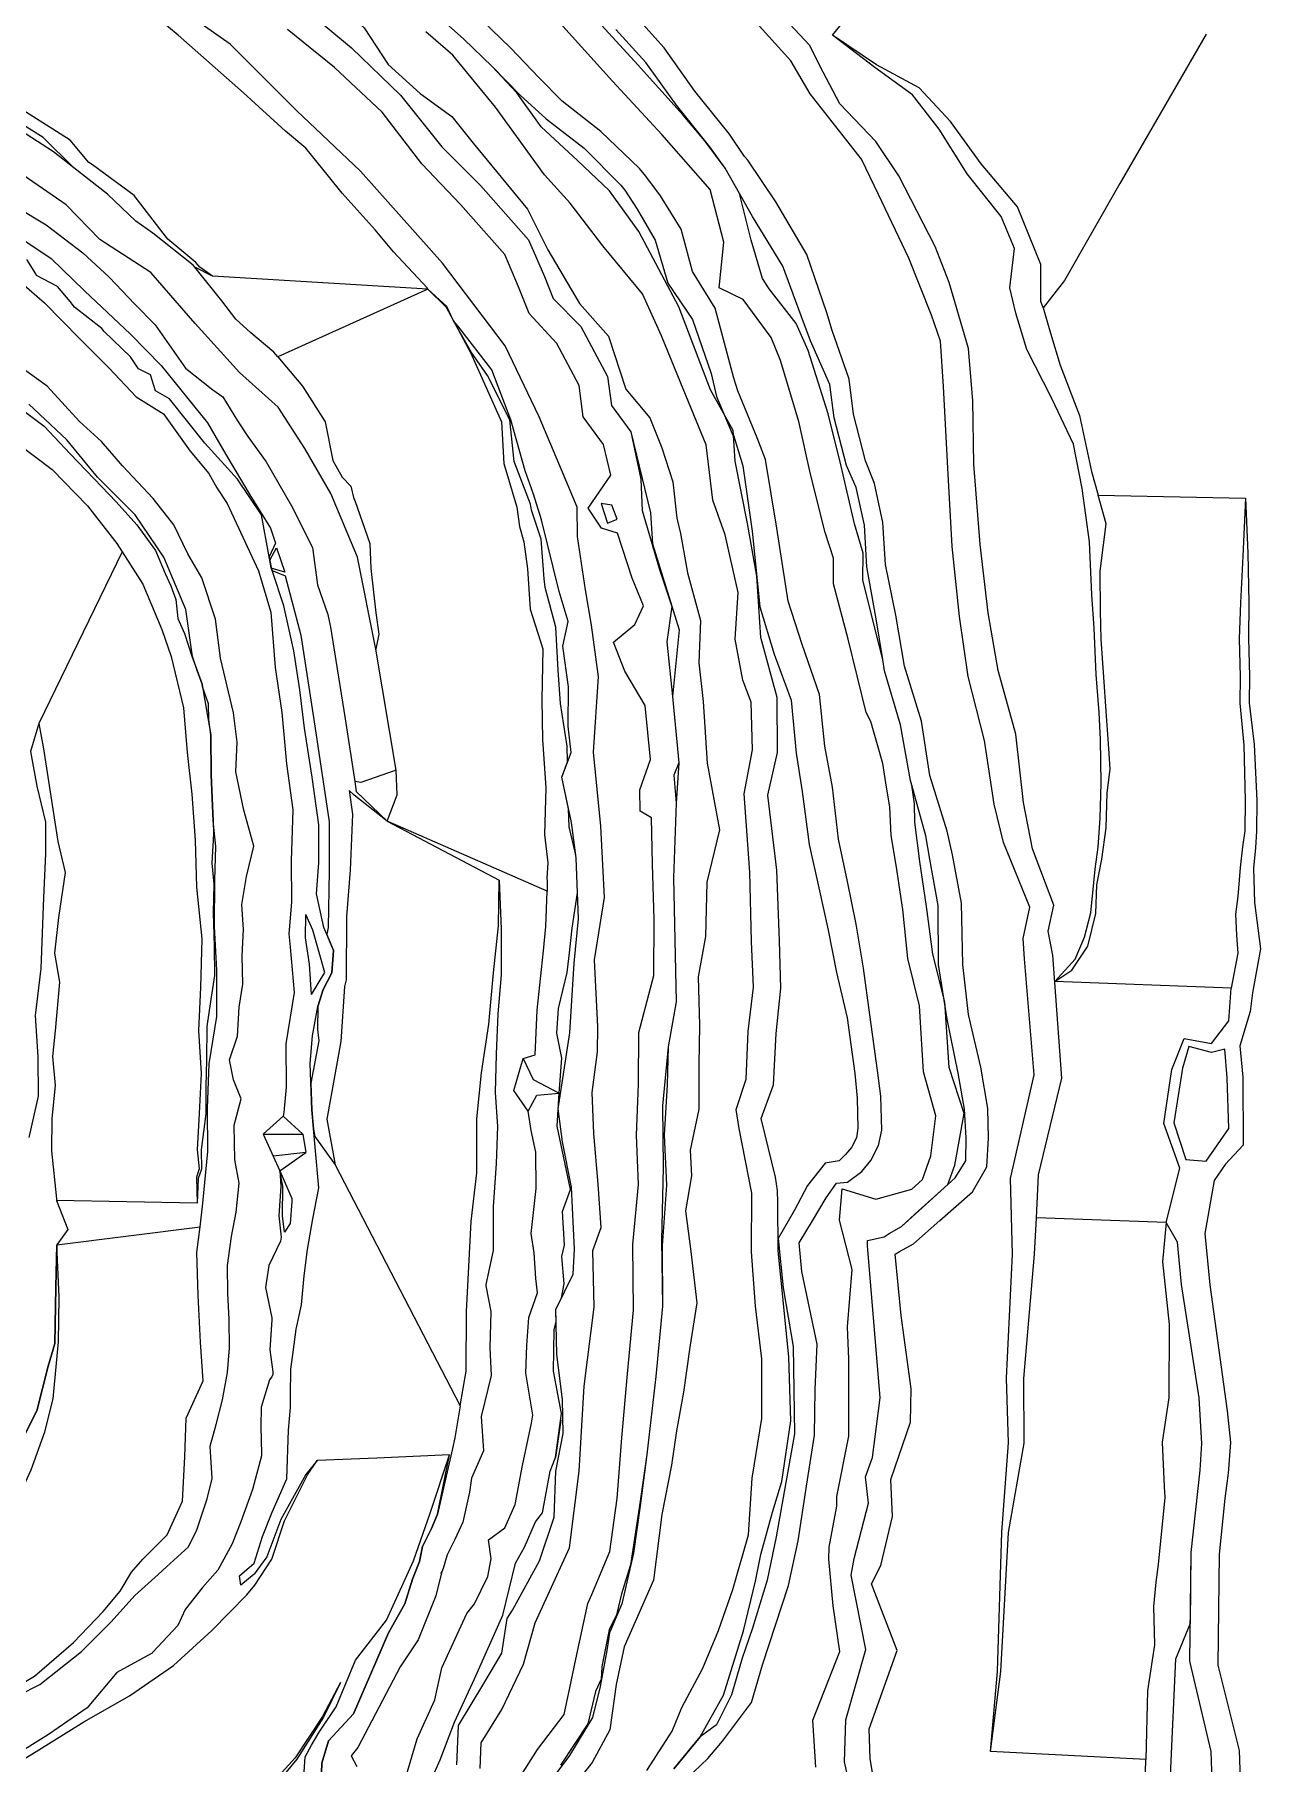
# Model space of a CAD drawing. Extents: x 102606 to 105048, y 81391 to 83586.
# Drawn here: x 104547.4 to 104809.6, y 81623.1 to 81992.7 of the extents above; entities that cross this region are included whole.
import ezdxf

# ---------------------------------------------------------------- set-up
doc = ezdxf.new("R2010")
doc.units = 0

msp = doc.modelspace()

# ---------------------------------------------------------------- linework, layer by layer
at = {"color": 40}
for points in [[(104536.84, 82050.74, 0), (104548.36, 82044.94, 0), (104559.68, 82038.69, 0), (104570.68, 82031.26, 0), (104578.14, 82025.45, 0), (104580.95, 82023.53, 0), (104586.09, 82018.55, 0), (104593.59, 82013.53, 0), (104602.37, 82007.29, 0), (104607.782571, 82002.730465, 0), (104610.61, 82001.29, 0), (104611.201598, 82000.273875, 0), (104617.864246, 81994.205244, 0), (104623.052, 81986.346, 0), (104629.843, 81980.137, 0), (104636.625, 81975.217, 0), (104641.177046, 81969.521313, 0), (104646.160185, 81963.463094, 0), (104652.792077, 81955.447148, 0), (104657.152, 81946.705, 0)], [(104784.568596, 81605.39903, 0), (104785.047979, 81623.909227, 0), (104751.806617, 81625.59149, 0), (104753.35, 81642.75, 0), (104754.238183, 81672.534768, 0), (104755.669384, 81691.614528, 0), (104755.239476, 81705.441188, 0), (104756.538824, 81731.983322, 0), (104756.120818, 81748.112948, 0), (104761.161678, 81770.326485, 0), (104759.104688, 81795.097555, 0), (104758.822831, 81799.44627, 0), (104760.243725, 81806.133945, 0), (104754.632812, 81819.962611, 0), (104752.642564, 81828.190445, 0), (104750.566056, 81841.794874, 0), (104747.055418, 81855.491309, 0), (104745.177396, 81868.322816, 0), (104743.621533, 81883.257123, 0), (104742.708346, 81900.029317, 0), (104741.766384, 81917.467258, 0), (104741.107131, 81927.170854, 0), (104739.226356, 81932.736637, 0), (104734.349895, 81944.963271, 0), (104727.873566, 81958.52812, 0), (104724.233701, 81966.13691, 0), (104713.267755, 81980.074991, 0), (104709.1416, 81987.135734, 0), (104698.347116, 81999.003222, 0)], [(104790.308727, 81620.508075, 0), (104791.48, 81645.41, 0), (104794.570008, 81653.036352, 0), (104794.74807, 81668.158469, 0), (104796.682139, 81685.803121, 0), (104797.052433, 81691.456722, 0), (104796.422556, 81701.266776, 0), (104792.699667, 81725.472803, 0), (104791.794311, 81734.519484, 0), (104789.40492, 81738.759419, 0), (104761.647594, 81739.738943, 0), (104762.090832, 81748.918821, 0), (104767.08, 81769.63, 0), (104765.16, 81795.9, 0), (104764.173094, 81801.016534, 0), (104765.351272, 81806.584824, 0), (104760.776697, 81818.624885, 0), (104758.87, 81828.51, 0), (104757.248921, 81843.157844, 0), (104753.460341, 81856.777134, 0), (104751.332313, 81869.093507, 0), (104749.64165, 81883.734306, 0), (104748.267582, 81900.923987, 0), (104748.079475, 81914.417568, 0), (104747.115338, 81925.610464, 0), (104742.986722, 81939.757192, 0), (104739.995525, 81947.433629, 0), (104732.22249, 81962.564695, 0), (104727.28, 81969.91, 0), (104719.63, 81977.94, 0), (104716.02, 81984.68, 0), (104713.14, 81990.47, 0), (104702.605559, 82001.796496, 0)], [(104605.055306, 81998.344557, 0), (104615.212724, 81989.927553, 0), (104625.661071, 81979.780768, 0), (104634.48793, 81968.760821, 0), (104642.82014, 81960.400536, 0), (104653.014323, 81948.839446, 0), (104656.430218, 81941.051729, 0), (104658.301878, 81936.327405, 0), (104664.221169, 81930.335138, 0), (104669.941295, 81919.644927, 0), (104670.773556, 81913.436438, 0), (104674.886945, 81907.775953, 0), (104679.098856, 81890.510388, 0), (104679.546231, 81883.826876, 0), (104685.2231, 81865.463694, 0), (104683.801308, 81851.181196, 0), (104685.201579, 81837.030908, 0), (104684.638304, 81828.376663, 0), (104684.02873, 81812.423087, 0), (104684.586, 81785.893, 0), (104682.918, 81776.305, 0), (104682.698664, 81768.151566, 0), (104682.02647, 81757.421896, 0), (104682.565294, 81746.745623, 0), (104681.598125, 81733.733738, 0), (104681.690883, 81720.866552, 0), (104680.27115, 81705.834748, 0), (104678.314906, 81689.115978, 0), (104676.890173, 81678.185326, 0), (104675.483768, 81668.062839, 0), (104672.968736, 81657.204028, 0), (104670.356744, 81651.008278, 0), (104669.769069, 81647.250857, 0), (104668.370415, 81639.549986, 0), (104666.694063, 81632.860605, 0), (104661.797787, 81624.736772, 0), (104659.110807, 81621.093228, 0)], [(104657.152, 81946.705, 0), (104663.966, 81935.255, 0), (104670.124318, 81928.257784, 0), (104673.819, 81916.895, 0), (104678.978, 81910.787, 0), (104681.554, 81904.351, 0), (104683.875, 81897.093, 0), (104684.766, 81889.337, 0), (104685.525, 81886.038, 0), (104687.034, 81877.679, 0), (104689.838, 81867.444, 0), (104689.487337, 81858.440837, 0), (104690.391, 81850.141, 0), (104691.243, 81836.95, 0), (104693.876, 81822.734, 0), (104691.198, 81811.509, 0), (104690.918, 81799.859, 0), (104689.301, 81791.257, 0), (104689.624, 81780.888, 0), (104689.446895, 81772.509165, 0), (104689.47, 81762.96, 0), (104687.61, 81754.18, 0), (104687.88, 81748.71, 0), (104686.64, 81741.23, 0), (104687.72, 81732.56, 0), (104689.02, 81721.57, 0), (104687.56, 81712.05, 0), (104686.21, 81702.43, 0), (104684.69, 81694.2, 0), (104683.62, 81686.84, 0), (104681.57, 81676.3, 0), (104679.77, 81662.24, 0), (104673.49, 81647.98, 0), (104671.762696, 81639.950778, 0), (104670.43, 81630.25, 0), (104666.63, 81623.27, 0), (104662.006375, 81617.400895, 0)], [(104608.73, 81619.003, 0), (104608.854, 81623.117, 0), (104610.255, 81627.887, 0), (104615.604979, 81633.667572, 0), (104623.0652, 81650.960842, 0), (104626.603948, 81657.195344, 0), (104628.196538, 81662.43483, 0), (104629.726041, 81666.247584, 0), (104630.34022, 81669.45475, 0), (104632.289682, 81673.2762, 0), (104633.589285, 81676.36297, 0), (104636.164387, 81689.067646, 0), (104620.608049, 81688.377676, 0), (104607.809, 81687.81, 0), (104605.444609, 81684.874698, 0), (104600.084839, 81675.244188, 0), (104597.098941, 81667.247206, 0), (104594.365969, 81663.505492, 0), (104591.515216, 81661.162129, 0), (104591.38034, 81662.151275, 0), (104591.244196, 81663.149721, 0), (104594.34601, 81665.874702, 0), (104596.166014, 81671.591792, 0), (104598.243172, 81676.81648, 0), (104601.374186, 81683.907172, 0), (104601.709163, 81694.328703, 0), (104602.126292, 81699.211768, 0), (104602.164874, 81701.837351, 0), (104602.245886, 81707.350371, 0), (104602.716733, 81711.022251, 0), (104603.345975, 81715.929368, 0), (104604.483369, 81721.123517, 0), (104605.073641, 81727.335601, 0), (104605.759748, 81732.991969, 0), (104606.912, 81739.542, 0), (104608.171703, 81746.133574, 0), (104607.433638, 81754.842277, 0), (104606.721917, 81762.815761, 0), (104606.315867, 81772.737168, 0), (104606.880545, 81778.643755, 0), (104607.985266, 81784.904972, 0), (104609.135, 81788.584, 0), (104610.964, 81792.123, 0), (104611.356, 81796.865, 0), (104609.889655, 81800.305568, 0), (104609.257, 81801.79, 0), (104607.693, 81809.038, 0), (104608.204, 81815.632, 0), (104608.23, 81823.771, 0), (104606.793, 81833.943, 0), (104605.154, 81844.44, 0), (104604.155, 81852.644, 0), (104602.829, 81860.954, 0), (104600.712, 81870.632, 0), (104598.202006, 81878.117867, 0), (104597.981, 81878.777, 0), (104597.555849, 81881.107359, 0), (104595.928, 81890.03, 0), (104590.785, 81897.688, 0), (104583.826, 81905.364, 0), (104576.243, 81914.86, 0), (104573.298, 81916.593, 0), (104572.216, 81920.02, 0), (104569.667, 81921.278, 0), (104567.901, 81923.855, 0), (104562.299, 81929.251, 0), (104561.801, 81929.896, 0), (104555.939, 81934.461, 0), (104555.051, 81935.705, 0), (104552.331, 81938.871, 0), (104547.834, 81941.217, 0), (104547.684, 81941.603, 0), (104545.784, 81944.618, 0)], [(104541.359795, 81942.534692, 0), (104549.534513, 81935.357745, 0), (104557.048912, 81927.775703, 0), (104563.383614, 81921.406846, 0), (104569.105815, 81915.310915, 0), (104574.95749, 81911.628014, 0), (104580.709204, 81903.670336, 0), (104584.653799, 81898.866522, 0), (104586.358347, 81895.849658, 0), (104588.565924, 81892.482723, 0), (104595.263993, 81878.052802, 0), (104597.889993, 81869.425802, 0), (104597.937763, 81869.268864, 0), (104598.859591, 81857.416358, 0), (104600.260749, 81847.789016, 0), (104601.301653, 81836.825492, 0), (104602.606095, 81826.9839, 0), (104602.249091, 81816.070774, 0), (104602.36384, 81807.248188, 0), (104601.777973, 81800.453749, 0), (104602.047852, 81797.613549, 0), (104602.910819, 81787.888368, 0), (104601.162393, 81776.930295, 0), (104601.205536, 81767.695813, 0), (104600.706536, 81762.238813, 0), (104600.538104, 81761.486011, 0), (104596.304276, 81757.590047, 0), (104598.463276, 81752.953047, 0), (104599.835051, 81749.783391, 0)], [(104606.613011, 81787.520811, 0), (104606.179449, 81793.962745, 0), (104605.367878, 81799.582756, 0), (104605.402596, 81804.583095, 0)], [(104606.613011, 81787.520811, 0), (104609.464687, 81792.191871, 0), (104606.927789, 81801.263817, 0), (104605.402596, 81804.583095, 0)], [(104600.538104, 81761.486011, 0), (104604.765, 81757.652, 0)], [(104596.304276, 81757.590047, 0), (104604.765, 81757.652, 0), (104605.449, 81753.709, 0), (104598.463276, 81752.953047, 0)], [(104599.835051, 81749.783391, 0), (104605.449, 81753.709, 0)], [(104599.835051, 81749.783391, 0), (104600.097423, 81746.480478, 0), (104599.660168, 81740.159888, 0), (104600.117584, 81735.576976, 0), (104599.976625, 81734.777532, 0), (104597.472685, 81729.574527, 0), (104596.800696, 81724.815283, 0), (104598.136986, 81718.346447, 0), (104598.164175, 81717.935952, 0), (104597.70395, 81711.503526, 0), (104598.398671, 81706.83373, 0), (104598.371431, 81706.254103, 0), (104598.126239, 81705.728184, 0), (104597.640384, 81705.063089, 0), (104595.897695, 81699.27673, 0), (104595.816384, 81695.109073, 0), (104595.969482, 81689.282421, 0), (104595.920036, 81688.859077, 0), (104594.017359, 81681.672868, 0), (104591.551312, 81674.711401, 0), (104589.656176, 81670.057938, 0), (104586.620979, 81664.357962, 0), (104583.343924, 81660.687278, 0), (104579.618822, 81656.005114, 0), (104578.012966, 81652.576715, 0), (104572.666705, 81646.786614, 0), (104572.549348, 81646.67831, 0), (104572.416246, 81646.590068, 0), (104565.035233, 81642.505061, 0), (104558.668196, 81634.944135, 0), (104550.415955, 81629.280753, 0), (104542.391688, 81624.243651, 0)], [(104600.836881, 81736.677428, 0), (104600.406352, 81740.171234, 0), (104600.50616, 81746.482563, 0), (104599.835051, 81749.783391, 0)], [(104599.835051, 81749.783391, 0), (104602.397766, 81743.86192, 0), (104602.424246, 81743.194448, 0), (104602.087425, 81738.519983, 0), (104600.836881, 81736.677428, 0)], [(104751.802282, 81625.59188, 0), (104754.04314, 81642.708529, 0), (104755.653377, 81672.460627, 0), (104759.047272, 81691.54056, 0), (104758.981412, 81705.407824, 0), (104761.270497, 81731.928893, 0), (104761.64601, 81739.706132, 0)], [(104789.40492, 81738.759419, 0), (104788.596951, 81730.340639, 0), (104790.040148, 81716.937928, 0), (104789.964453, 81701.229061, 0), (104788.543254, 81691.760125, 0), (104788.997875, 81682.27709, 0), (104789.108828, 81679.9627, 0), (104787.647515, 81665.638528, 0), (104787.18888, 81661.848954, 0), (104786.702909, 81656.651179, 0), (104786.874547, 81648.392394, 0), (104785.431913, 81638.591363, 0), (104785.047979, 81623.909227, 0)], [(104612.853676, 81640.366076, 0), (104609.173904, 81632.98006, 0), (104603.48006, 81623.998204, 0), (104596.014796, 81614.954932, 0), (104584.816426, 81609.44293, 0), (104587.89437, 81609.856543, 0), (104594.905717, 81610.217353, 0), (104602.978517, 81614.220392, 0), (104605.025836, 81620.173773, 0), (104605.274531, 81624.463555, 0), (104606.615662, 81626.947311, 0), (104608.286053, 81629.77721, 0), (104611.891952, 81635.197715, 0), (104616.023651, 81645.142082, 0), (104622.658121, 81653.70258, 0), (104628.433132, 81666.362208, 0), (104632.029803, 81676.575115, 0), (104636.164387, 81689.067646, 0)], [(104592.769741, 81659.11524, 0), (104594.502427, 81661.196705, 0), (104598.180397, 81666.720504, 0), (104600.890864, 81674.926905, 0), (104605.785942, 81684.801019, 0), (104607.809, 81687.81, 0)], [(104514.341, 81604.594, 0), (104521.413392, 81609.819465, 0), (104526.642554, 81613.435533, 0), (104537.958741, 81619.694925, 0), (104547.76793, 81625.590906, 0), (104557.951171, 81631.935633, 0), (104567.708888, 81637.540432, 0), (104577.093701, 81644.019959, 0), (104585.311899, 81651.487681, 0), (104592.769741, 81659.11524, 0)], [(104612.853676, 81640.366076, 0), (104609.007985, 81633.079188, 0), (104603.105084, 81624.291183, 0), (104595.407266, 81615.775984, 0), (104584.042022, 81610.449123, 0)]]:
    msp.add_polyline3d(points, dxfattribs=at)
at = {"color": 6}
for points in [[(104631.538438, 81938.33726, 0), (104631.408139, 81938.498428, 0), (104624.183218, 81946.319175, 0), (104620.235423, 81951.028808, 0), (104613.219771, 81958.838816, 0), (104610.247593, 81962.49325, 0), (104605.422072, 81968.43948, 0), (104601.039649, 81972.10254, 0), (104592.123994, 81980.302015, 0), (104578.145532, 81992.6481, 0), (104576.038259, 81994.367446, 0), (104563.753473, 82005.00014, 0), (104557.433586, 82009.91208, 0), (104548.822197, 82013.749435, 0), (104536.501497, 82022.47903, 0), (104530.622799, 82027.387944, 0), (104523.682111, 82032.317409, 0), (104516.56, 82035.11, 0)], [(104642.72, 81622, 0), (104642.93, 81627.5, 0), (104647.34, 81634.59, 0), (104651.96, 81644.29, 0), (104654.476, 81653.141, 0), (104661.793, 81669.181, 0), (104663.84, 81685.56, 0), (104664.913, 81703.752, 0), (104667.071, 81720.66, 0), (104666.791714, 81732.767216, 0), (104668.569, 81737.694, 0), (104667.919, 81746.961, 0), (104667.002, 81757.791, 0), (104666.68, 81766.52, 0), (104667.77, 81775.26, 0), (104667.84, 81780.57, 0), (104667.84, 81780.57, 0), (104667.18, 81794.9, 0), (104669.32, 81808.22, 0), (104668.5, 81823.51, 0), (104666.9, 81839.32, 0), (104667.97, 81855.38, 0), (104666.539669, 81866.427392, 0), (104665.193, 81874.014, 0), (104663.52, 81885.391, 0), (104663.45, 81891.68, 0), (104660.1, 81899.7, 0), (104655.318, 81911.009, 0), (104648.051, 81926.167, 0), (104634.627, 81943.86, 0), (104617.122, 81963.575, 0), (104603.425, 81976.543, 0), (104589.215, 81990.7, 0), (104574.732, 82000.987, 0)], [(104721.867887, 81617.579015, 0), (104720.643863, 81623.42956, 0), (104720.928654, 81632.404905, 0), (104725.199539, 81647.394868, 0), (104722.006723, 81663.295824, 0), (104722.645286, 81666.916131, 0), (104725.748327, 81678.710017, 0), (104725.122796, 81684.342571, 0), (104726.582369, 81688.514833, 0), (104728.250453, 81701.240234, 0), (104725.500805, 81733.84298, 0), (104725.550011, 81734.918452, 0), (104729.065298, 81735.703558, 0), (104730.187043, 81736.375462, 0), (104732.781741, 81737.886671, 0), (104735.683983, 81740.502155, 0), (104742.69881, 81746.841075, 0), (104744.221606, 81750.959823, 0), (104746.194553, 81762.023537, 0), (104743.011298, 81771.89629, 0), (104742.039971, 81785.90119, 0), (104739.491253, 81796.084958, 0), (104738.132676, 81806.315838, 0), (104736.705346, 81815.922438, 0), (104735.642694, 81824.304042, 0), (104735.544865, 81828.232945, 0), (104735.009478, 81832.284592, 0), (104734.747509, 81833.2266, 0), (104732.589336, 81845.130274, 0), (104729.180833, 81856.678546, 0), (104728.792792, 81859.120775, 0), (104727.274581, 81864.939024, 0), (104724.564504, 81876.128916, 0), (104724.634452, 81881.835108, 0), (104722.739426, 81888.13901, 0), (104719.871687, 81900.441379, 0), (104717.088391, 81911.623526, 0), (104712.845404, 81925.160213, 0), (104710.302553, 81930.997998, 0), (104704.495217, 81938.372965, 0), (104703.070959, 81940.578278, 0), (104700.681992, 81948.781486, 0), (104698.143577, 81958.730562, 0), (104695.070287, 81964.195592, 0), (104690.749018, 81970.062413, 0), (104686.11608, 81975.540579, 0), (104675.671881, 81987.04274, 0), (104662.266705, 82001.733844, 0)], [(104585.431, 81941.121, 0), (104582.767864, 81943.023714, 0), (104581.928679, 81944.042414, 0), (104575.92136, 81948.966015, 0), (104574.936398, 81950.275697, 0), (104568.677862, 81958.338044, 0), (104559.817873, 81964.920588, 0), (104558.985014, 81965.4219, 0), (104555.009418, 81970.190772, 0), (104544.890425, 81976.581646, 0), (104535.570244, 81981.477529, 0), (104528.042106, 81986.993147, 0), (104526.629178, 81988.35452, 0), (104519.747, 81994.691, 0), (104515.267904, 81996.458104, 0), (104514.818455, 81996.635422, 0)], [(104714.502115, 81622.242107, 0), (104713.856682, 81632.341763, 0), (104719.634072, 81646.96641, 0), (104718.169568, 81656.77608, 0), (104717.25, 81666.75, 0), (104717.299113, 81669.313444, 0), (104719.000534, 81678.0548, 0), (104718.950671, 81680.146322, 0), (104721.553844, 81693.040637, 0), (104721.509492, 81709.48777, 0), (104721.22893, 81716.432936, 0), (104722.25639, 81728.651469, 0), (104719.572, 81739.213, 0), (104720.13, 81745.942, 0), (104727.294628, 81743.745518, 0), (104735.03128, 81745.896849, 0), (104737.306089, 81747.944889, 0), (104739.074671, 81752.97966, 0), (104740.164385, 81761.567112, 0), (104737.49189, 81770.955873, 0), (104736.640883, 81785.07222, 0), (104734.125683, 81795.154139, 0), (104733.079113, 81805.685113, 0), (104731.660601, 81815.117003, 0), (104730.586439, 81821.474958, 0), (104730.319427, 81827.651518, 0), (104729.569496, 81831.809944, 0), (104728.793942, 81836.883958, 0), (104726.271271, 81845.880816, 0), (104725.271355, 81847.774878, 0), (104721.377425, 81863.438695, 0), (104718.288724, 81875.30673, 0), (104718.256164, 81880.79823, 0), (104716.454801, 81886.300673, 0), (104713.359744, 81898.745094, 0), (104710.824143, 81909.986114, 0), (104706.925201, 81923.076291, 0), (104704.923651, 81927.981426, 0), (104698.968323, 81936.067673, 0), (104693.808, 81938.603, 0), (104694.782452, 81948.334667, 0), (104691.887217, 81959.626841, 0), (104681.518436, 81971.391916, 0), (104671.003145, 81982.774303, 0), (104657.724847, 81997.449895, 0)], [(104637.708108, 81622.753029, 0), (104638.076051, 81631.20627, 0), (104643.463455, 81640.188455, 0), (104647.347729, 81646.616508, 0), (104648.478485, 81654.076648, 0), (104649.62065, 81655.854588, 0), (104655.42078, 81666.383788, 0), (104658.544707, 81675.72672, 0), (104658.88723, 81685.568683, 0), (104660.47581, 81693.641449, 0), (104660.33455, 81700.873944, 0), (104659.120506, 81710.509237, 0), (104658.852088, 81720.13929, 0), (104662.586797, 81727.680013, 0), (104662.852457, 81733.005396, 0), (104662.196366, 81746.318748, 0), (104660.288044, 81755.957133, 0), (104659.380075, 81763.017896, 0), (104661.870798, 81779.3078, 0), (104662.774066, 81794.181612, 0), (104663.703655, 81803.649277, 0), (104663.215288, 81816.743631, 0), (104662.262777, 81824.240812, 0), (104660.130555, 81833.969077, 0), (104662.128453, 81839.267425, 0), (104661.540625, 81844.878511, 0), (104661.590843, 81853.27503, 0), (104660.360222, 81861.96057, 0), (104661.543514, 81867.221171, 0), (104659.592397, 81873.696961, 0), (104655.78733, 81889.006157, 0), (104654.135966, 81894.504585, 0), (104652.300938, 81899.491074, 0), (104649.274983, 81910.370348, 0), (104645.21228, 81921.063177, 0), (104638.128587, 81930.18588, 0), (104637.030061, 81931.544651, 0), (104637.030061, 81931.544651, 0), (104635.591065, 81934.572982, 0), (104631.538438, 81938.33726, 0), (104631.538438, 81938.33726, 0), (104585.431, 81941.121, 0), (104581.668714, 81943.008343, 0), (104581.668714, 81943.008343, 0), (104581.324416, 81943.433894, 0), (104572.73041, 81950.287738, 0), (104569.043763, 81952.83846, 0), (104563.041966, 81958.654538, 0), (104555.83337, 81964.265327, 0), (104549.283968, 81970.767939, 0), (104540.638961, 81976.169497, 0)], [(104544.362, 81912.85, 0), (104549.439, 81909.004, 0), (104555.051, 81903.109, 0), (104560.13, 81897.775, 0), (104564.881, 81892.813, 0), (104569.292, 81887.886, 0), (104573.258, 81882.439, 0), (104575.33, 81877.535, 0), (104576.586, 81874.88, 0), (104577.628, 81871.934, 0), (104578.082, 81867.903, 0), (104579.457, 81864.691, 0), (104581.016, 81859.84, 0), (104582.162836, 81856.763298, 0), (104583.251, 81853.844, 0), (104583.342471, 81853.286827, 0), (104584.369, 81847.034, 0), (104585.079, 81843.012, 0), (104585.203, 81834.486, 0), (104585.425, 81829.45, 0), (104585.598901, 81824.599681, 0), (104585.701, 81821.752, 0), (104585.34, 81815.553, 0), (104585.745, 81811.074, 0), (104585.62, 81804.925, 0), (104585.847, 81797.839, 0), (104585.922, 81791.517, 0), (104585.02, 81785.976, 0), (104584.269, 81780.668, 0), (104584.181, 81773.509, 0), (104584.008, 81767.785, 0), (104584.006442, 81761.968369, 0), (104583.062267, 81754.293562, 0), (104583.136302, 81750.156833, 0), (104582.373156, 81748.114393, 0), (104582.169957, 81742.902172, 0)], [(104543.916065, 81905.22192, 0), (104551.203561, 81899.780987, 0), (104558.725838, 81891.962884, 0), (104565.011284, 81883.951052, 0), (104566.1683, 81882.138546, 0), (104548.323, 81845.403, 0), (104546.565146, 81839.453657, 0), (104547.874691, 81832.016833, 0), (104549.783204, 81824.311161, 0), (104549.736136, 81817.546503, 0), (104549.297434, 81808.21394, 0), (104548.744354, 81793.035977, 0), (104547.528083, 81783.032669, 0), (104548.139785, 81774.153448, 0), (104548.182988, 81765.773111, 0), (104546.175467, 81756.880211, 0)], [(104566.1683, 81882.138546, 0), (104570.572644, 81875.238984, 0), (104574.633942, 81865.50284, 0), (104576.606463, 81859.759856, 0), (104579.237359, 81848.799669, 0), (104580.071733, 81839.199765, 0), (104581.069582, 81830.347016, 0), (104581.753046, 81820.513637, 0), (104582.03964, 81810.419144, 0), (104583.171708, 81799.400614, 0), (104582.92024, 81788.972862, 0), (104582.472479, 81779.777969, 0), (104583.035452, 81770.603402, 0), (104582.620945, 81762.040666, 0), (104582.186314, 81754.273392, 0), (104582.6029, 81750.201114, 0), (104582.070835, 81748.459677, 0), (104582.169957, 81742.902172, 0)], [(104548.323, 81845.403, 0), (104549.29388, 81840.046744, 0), (104552.359, 81820.207, 0), (104553.937, 81813.556, 0), (104552.532, 81803.98, 0), (104551.665, 81796.299, 0), (104552.729, 81790.138, 0), (104551.826, 81779.69, 0), (104551.253, 81774.227, 0), (104551.811, 81768.058, 0), (104551.122, 81760.955, 0), (104551.055, 81754.032, 0), (104552.068, 81743.775, 0), (104552.072024, 81743.442004, 0), (104554.528, 81737.25, 0), (104552.202761, 81733.989843, 0), (104552.202761, 81733.989843, 0), (104551.971152, 81724.889283, 0), (104551.73957, 81712.889285, 0), (104550.285791, 81708.035534, 0), (104547.915521, 81698.430506, 0), (104542.775691, 81688.367909, 0)], [(104582.169957, 81742.902172, 0), (104552.072024, 81743.442004, 0)]]:
    msp.add_polyline3d(points, dxfattribs=at)
at = {"color": 3}
for points in [[(104799.436768, 81613.336326, 0), (104799.008183, 81625.644401, 0), (104794.475, 81644.967702, 0), (104794.74807, 81668.158469, 0), (104796.682139, 81685.803121, 0), (104797.052433, 81691.456722, 0), (104796.422556, 81701.266776, 0), (104792.699667, 81725.472803, 0), (104791.794311, 81734.519484, 0), (104789.40492, 81738.759419, 0), (104792.287855, 81750.360545, 0), (104788.908702, 81759.888322, 0), (104790.6261, 81771.44994, 0), (104793.20926, 81778.104262, 0), (104799.080018, 81777.000012, 0), (104802.777152, 81781.826792, 0), (104803.289975, 81788.859104, 0), (104765.559027, 81790.277514, 0), (104769.955843, 81795.070858, 0), (104771.952659, 81799.720223, 0), (104773.276258, 81804.946482, 0), (104774.191875, 81814.288191, 0), (104774.835243, 81819.027702, 0), (104775.260949, 81825.195576, 0), (104775.529141, 81832.666638, 0), (104775.361006, 81841.981336, 0), (104775.100336, 81847.766116, 0), (104774.440908, 81855.920541, 0), (104774.014216, 81865.847549, 0), (104773.467032, 81872.930284, 0), (104772.96709, 81884.27211, 0), (104771.443063, 81895.668881, 0), (104769.563974, 81905.175036, 0), (104764.970279, 81914.925549, 0), (104759.594789, 81925.443142, 0), (104757.256937, 81933.144821, 0), (104755.958573, 81938.581717, 0), (104756.965957, 81946.987163, 0), (104754.118953, 81953.830083, 0), (104746.831463, 81962.996666, 0), (104740.877922, 81972.510345, 0), (104735.146409, 81979.840755, 0), (104727.072716, 81985.725141, 0), (104718.053, 81992.64, 0), (104738.376699, 82017.618821, 0)], [(104684.11, 81621.94, 0), (104689.77, 81628.76, 0), (104694.75, 81637.7, 0), (104698.99, 81651.4, 0), (104701.56, 81662.01, 0), (104702.74, 81667.77, 0), (104705.2, 81676.82, 0), (104707.175379, 81683.360742, 0), (104709.138603, 81696.337656, 0), (104708.720343, 81709.928018, 0), (104707.587601, 81721.445287, 0), (104706.451033, 81732.642924, 0), (104706.319178, 81743.029576, 0), (104706.287169, 81745.550968, 0), (104705.819262, 81748.458235, 0), (104702.82, 81760.95, 0), (104705.43, 81768.2, 0), (104706.03, 81779.15, 0), (104706.98, 81788.81, 0), (104706.73, 81798.98, 0), (104706.13, 81814.09, 0), (104704.22, 81830.12, 0), (104706.25, 81839.22, 0), (104706.24, 81850.97, 0), (104702.75158, 81863.829796, 0), (104701.832764, 81876.974582, 0), (104699.89, 81888.22, 0), (104697.25, 81901.53, 0), (104696.81, 81908.11, 0), (104691.98, 81916.76, 0), (104685.16, 81934.56, 0), (104676.64, 81950.65, 0), (104670.33, 81959.35, 0), (104663.49, 81965.82, 0), (104655.71, 81973.04, 0), (104650.541767, 81980.313574, 0), (104649.412142, 81981.52062, 0), (104645.271206, 81985.888043, 0), (104639.18244, 81991.785112, 0), (104633.33205, 81996.950987, 0)], [(104678.306873, 81621.573847, 0), (104683.772633, 81629.982709, 0), (104685.793968, 81635.000495, 0), (104690.321864, 81643.428257, 0), (104693.675171, 81651.485349, 0), (104696.762702, 81660.246254, 0), (104700.045742, 81671.92233, 0), (104700.833015, 81684.091966, 0), (104702.955584, 81696.841492, 0), (104702.925586, 81709.581415, 0), (104701.59839, 81720.860561, 0), (104700.699543, 81732.43334, 0), (104700.758339, 81745.035061, 0), (104698.092947, 81758.838315, 0), (104697.424436, 81762.892403, 0), (104699.583739, 81769.385995, 0), (104700.032429, 81779.609012, 0), (104701.12334, 81789.025186, 0), (104700.739005, 81798.787428, 0), (104700.378784, 81813.633895, 0), (104699.129277, 81830.377022, 0), (104700.9628, 81839.800289, 0), (104700.652289, 81850.010265, 0), (104698.872557, 81854.716566, 0), (104697.237368, 81863.493836, 0), (104697.858869, 81873.427312, 0), (104695.062199, 81885.800134, 0), (104692.445948, 81893.166667, 0), (104691.033529, 81905.018705, 0), (104685.610374, 81918.179029, 0), (104681.47699, 81928.301809, 0), (104677.390989, 81937.299265, 0), (104668.898277, 81947.571886, 0), (104661.963728, 81956.718317, 0), (104656.448874, 81962.765701, 0), (104645.963079, 81977.213781, 0), (104636.835407, 81988.340103, 0), (104631.093346, 81993.299199, 0)], [(104763.103989, 81934.319837, 0), (104762.599874, 81935.697454, 0), (104762.586494, 81943.615513, 0), (104757.612064, 81955.890752, 0), (104749.858199, 81965.136652, 0), (104743.281556, 81974.195233, 0), (104736.595395, 81981.33953, 0), (104727.470017, 81986.256601, 0), (104718.053, 81992.64, 0)], [(104797.917, 81992.856, 0), (104779.46, 81960.91, 0), (104767.661119, 81940.188118, 0), (104763.103989, 81934.319837, 0), (104764.692823, 81928.931341, 0), (104766.721188, 81922.052187, 0), (104770.833674, 81911.326316, 0), (104773.439401, 81899.298466, 0), (104774.848438, 81894.276263, 0), (104806.341, 81893.587, 0), (104806.828, 81881.866, 0), (104807.036, 81871.256, 0), (104806.991, 81863.585, 0), (104807.186, 81855.532, 0), (104807.167, 81849.888, 0), (104808.199, 81840.956, 0), (104808.803, 81828.988, 0), (104808.736, 81822.414, 0), (104808.483, 81818.822, 0), (104808.051, 81814.522, 0), (104808.301, 81807.136, 0), (104809.55, 81797.267, 0), (104807.827, 81787.869, 0), (104807.357, 81783.862, 0), (104805.154, 81776.511, 0), (104805.812, 81769.846, 0), (104805.87, 81755.251, 0), (104801.988, 81751.128, 0), (104799.663, 81747.737, 0), (104797.639191, 81736.368992, 0), (104798.73624, 81725.406835, 0), (104802.419128, 81698.439403, 0), (104803.157298, 81691.710166, 0), (104802.646416, 81685.149364, 0), (104801.943591, 81679.717241, 0), (104800.744211, 81667.795408, 0), (104800.465, 81644.083106, 0), (104805.004549, 81625.853203, 0), (104805.510303, 81611.328977, 0)], [(104543.62, 81955.824, 0), (104549.924, 81952.08, 0), (104557.722, 81946.103, 0), (104563.345, 81940.887, 0), (104568.838, 81935.071, 0), (104573.227, 81930.651, 0), (104579.693, 81921.438, 0), (104585.551, 81916.813, 0), (104587.647, 81915.29, 0), (104590.777, 81910.143, 0), (104593.043, 81906.837, 0), (104596.929, 81901.355, 0), (104602.331, 81891.999, 0), (104606.812, 81883.075, 0), (104607.905, 81875.057, 0), (104610.099, 81868.773, 0), (104610.697, 81866.032, 0), (104613.810313, 81846.407916, 0), (104615.874053, 81833.059411, 0), (104616.205363, 81830.916464, 0), (104622.803, 81824.575, 0), (104646.785, 81811.966, 0), (104647.22, 81801.478, 0), (104647.209, 81791.716, 0), (104646.444, 81783.327, 0), (104646.156, 81774.709, 0), (104645.902, 81766.506, 0), (104646.375, 81759.29, 0), (104646.141, 81751.361, 0), (104645.504, 81742.11, 0), (104645.458, 81732.771, 0), (104643.907, 81725.507, 0), (104643.908, 81725.169, 0), (104645.006, 81719.692, 0), (104644.738, 81711.97, 0), (104645.044, 81706, 0), (104642.924, 81697.226, 0), (104643.385, 81689.931, 0), (104640.879424, 81684.076068, 0), (104640.395385, 81681.104102, 0), (104638.95731, 81674.659752, 0), (104637.308607, 81670.943296, 0), (104635.627263, 81667.641043, 0), (104634.752267, 81664.773078, 0), (104634.359115, 81663.695075, 0), (104634.480735, 81664.098596, 0), (104633.24, 81658.94, 0), (104629.44, 81649.48, 0), (104625.57, 81643.7, 0), (104616.51, 81626.5, 0), (104615.08263, 81624.699698, 0), (104616.299412, 81622.401636, 0)], [(104540.798585, 81951.73759, 0), (104550.981135, 81944.868712, 0), (104558.091151, 81937.935729, 0), (104567.916143, 81928.71718, 0), (104574.458462, 81922.017569, 0), (104584.41815, 81909.748783, 0), (104588.344559, 81902.933792, 0), (104593.453518, 81894.317009, 0), (104597.882596, 81887.218805, 0), (104598.92771, 81883.973098, 0), (104597.555849, 81881.107359, 0), (104597.981, 81878.777, 0), (104598.202006, 81878.117867, 0), (104601.029968, 81876.993769, 0), (104604.379484, 81864.297382, 0), (104607.350241, 81844.896136, 0), (104610.418979, 81824.375775, 0), (104610.379909, 81813.933982, 0), (104610.182603, 81801.808192, 0), (104609.889655, 81800.305568, 0), (104611.356, 81796.865, 0), (104610.964, 81792.123, 0), (104609.135, 81788.584, 0), (104607.985266, 81784.904972, 0), (104607.947943, 81780.02271, 0), (104608.216912, 81777.593374, 0), (104606.489063, 81768.505311, 0), (104606.721917, 81762.815761, 0), (104607.087708, 81758.717773, 0), (104607.350418, 81757.106331, 0), (104611.693, 81751.031, 0), (104638.451542, 81699.526695, 0), (104637.263226, 81692.680007, 0), (104636.74754, 81690.389696, 0), (104633.589285, 81676.36297, 0), (104632.289682, 81673.2762, 0), (104630.34022, 81669.45475, 0), (104629.726041, 81666.247584, 0), (104628.196538, 81662.43483, 0), (104626.603948, 81657.195344, 0), (104623.0652, 81650.960842, 0), (104615.604979, 81633.667572, 0), (104610.255, 81627.887, 0), (104608.854, 81623.117, 0), (104608.73, 81619.003, 0)], [(104765.559027, 81790.277514, 0), (104769.208161, 81792.674082, 0), (104772.629115, 81797.810231, 0), (104774.350031, 81804.777586, 0), (104774.583418, 81810.943388, 0), (104775.648936, 81816.409932, 0), (104776.567071, 81823.155675, 0), (104776.802722, 81830.582772, 0), (104777.434472, 81835.703813, 0), (104777.14, 81840.07, 0), (104776.57, 81848.09, 0), (104776.03, 81855.32, 0), (104775.505985, 81863.493808, 0), (104775.374818, 81869.44598, 0), (104775.245671, 81878.030048, 0), (104776.574934, 81888.122549, 0), (104774.848438, 81894.276263, 0)], [(104806.341, 81893.587, 0), (104805.797698, 81881.190494, 0), (104805.253816, 81871.24376, 0), (104804.999134, 81863.56673, 0), (104805.195673, 81855.511257, 0), (104805.141525, 81849.774797, 0), (104806.033417, 81840.776437, 0), (104806.285208, 81828.937343, 0), (104806.187921, 81822.516628, 0), (104805.741624, 81819.056197, 0), (104805.236996, 81814.61531, 0), (104804.73727, 81808.434967, 0), (104804.246994, 81804.641632, 0), (104804.426677, 81800.164015, 0), (104804.702239, 81796.312567, 0), (104803.289975, 81788.859104, 0)], [(104600.904312, 81877.799372, 0), (104598.028006, 81878.636809, 0), (104597.697943, 81880.328504, 0), (104599.176179, 81883.018284, 0)], [(104599.176179, 81883.018284, 0), (104600.904312, 81877.799372, 0)], [(104614.698781, 81831.111342, 0), (104615.423894, 81826.0698, 0), (104614.923437, 81814.075054, 0), (104614.114781, 81804.202252, 0), (104614.07151, 81790.646327, 0), (104613.658333, 81789.202039, 0), (104612.890376, 81777.41817, 0), (104609.881528, 81760.862141, 0), (104611.693, 81751.031, 0)], [(104622.803, 81824.575, 0), (104615.741173, 81830.13981, 0), (104614.698781, 81831.111342, 0)], [(104638.451542, 81699.526695, 0), (104639.733352, 81706.91206, 0), (104639.797698, 81719.732071, 0), (104640.76191, 81738.957439, 0), (104641.983985, 81749.338903, 0), (104641.984986, 81760.930082, 0), (104643.014394, 81770.751526, 0), (104644.531599, 81781.179686, 0), (104645.565036, 81792.115216, 0), (104646.638173, 81802.204704, 0), (104646.785, 81811.966, 0)], [(104801.945665, 81775.798108, 0), (104799.055, 81775.077, 0), (104794.22, 81776.349, 0), (104792.878, 81771.723, 0), (104791.029, 81760.045, 0), (104793.62, 81752.183, 0), (104797.942089, 81751.816328, 0)], [(104797.942089, 81751.816328, 0), (104802.776575, 81758.836419, 0), (104802.40621, 81769.671506, 0), (104801.945665, 81775.798108, 0)]]:
    msp.add_polyline3d(points, dxfattribs=at)
at = {"color": 32}
for points in [[(104605.055306, 81998.344557, 0), (104615.212724, 81989.927553, 0), (104625.661071, 81979.780768, 0), (104634.48793, 81968.760821, 0), (104642.82014, 81960.400536, 0), (104653.014323, 81948.839446, 0), (104656.430218, 81941.051729, 0), (104658.301878, 81936.327405, 0), (104664.221169, 81930.335138, 0), (104669.941295, 81919.644927, 0), (104670.773556, 81913.436438, 0), (104674.886945, 81907.775953, 0), (104677.024151, 81897.707819, 0), (104677.307899, 81890.94847, 0), (104681.074739, 81878.373533, 0), (104683.696127, 81870.4509, 0), (104682.641242, 81862.904109, 0), (104683.801308, 81851.181196, 0), (104685.201579, 81837.030908, 0), (104684.118305, 81834.384463, 0), (104684.638304, 81828.376663, 0), (104684.02873, 81812.423087, 0), (104684.586, 81785.893, 0), (104682.918, 81776.305, 0), (104681.7, 81763.652, 0), (104681.817, 81750.482, 0), (104681.47, 81734.947, 0), (104681.690883, 81720.866552, 0), (104680.27115, 81705.834748, 0), (104678.314906, 81689.115978, 0), (104676.886211, 81679.123634, 0), (104674.876214, 81665.542453, 0), (104672.943081, 81659.336093, 0), (104671.833, 81654.854, 0), (104670.291313, 81651.643537, 0), (104668.807053, 81644.182226, 0), (104668.695248, 81643.726466, 0), (104668.561, 81641.1, 0), (104667.391995, 81638.41387, 0), (104665.705451, 81631.538828, 0), (104659.846703, 81622.679297, 0)], [(104728.439079, 81609.933477, 0), (104726.125912, 81624.157496, 0), (104725.909106, 81630.443665, 0), (104731.851677, 81647.21371, 0), (104726.377451, 81661.472178, 0), (104728.344687, 81665.390849, 0), (104730.885872, 81675.847378, 0), (104730.495977, 81683.75018, 0), (104734.69939, 81696.037873, 0), (104734.836619, 81703.144837, 0), (104732.717838, 81718.820999, 0), (104731.450109, 81731.956809, 0), (104732.4, 81732.541, 0), (104735.392, 81734.158, 0), (104741.008, 81739.144, 0), (104747.983, 81745.259, 0), (104751.013, 81750.603, 0), (104751.405, 81756.761, 0), (104751.254, 81763.076, 0), (104749.73, 81771.927, 0), (104747.116156, 81783.230885, 0), (104745.915, 81793.913, 0), (104745.611, 81807.028, 0), (104743.675, 81817.335, 0), (104742.575632, 81822.426331, 0), (104738.877214, 81834.345037, 0), (104737.076, 81845.929, 0), (104733.441, 81857.701, 0), (104731.557, 81868.572, 0), (104729.355, 81879.469, 0), (104728.773, 81888.384, 0), (104727.011, 81896.725, 0), (104725.117, 81901.597, 0), (104722.52, 81911.6, 0), (104721.575, 81919.087, 0), (104717.943978, 81929.438489, 0), (104716.854014, 81933.23268, 0), (104712.559715, 81945.703109, 0), (104705.955404, 81956.95194, 0), (104699.910137, 81965.897891, 0), (104699.211856, 81966.647773, 0), (104695.986, 81971.427, 0), (104688.611, 81980.642, 0), (104682.017, 81989.895, 0), (104675.557, 81997.091, 0)], [(104650.061899, 81618.285308, 0), (104654.979306, 81626.051766, 0), (104660.656677, 81633.560378, 0), (104661.867202, 81639.208174, 0), (104663.192254, 81645.390307, 0), (104665.750083, 81657.232946, 0), (104666.580197, 81659.217519, 0), (104670.41439, 81668.38401, 0), (104671.981684, 81679.693635, 0), (104672.96023, 81692.723862, 0), (104674.19865, 81706.391423, 0), (104675.458589, 81719.978159, 0), (104675.351159, 81734.010158, 0), (104676.592824, 81746.891539, 0), (104676.095225, 81757.416654, 0), (104676.590232, 81768.294526, 0), (104676.604885, 81779.356036, 0), (104679.868996, 81791.531261, 0), (104679.902037, 81803.596262, 0), (104679.581708, 81815.34433, 0), (104679.368834, 81825.28801, 0), (104676.935075, 81826.720103, 0), (104676.863689, 81831.27333, 0), (104679.15316, 81837.760333, 0), (104678.006145, 81849.279363, 0), (104673.646387, 81856.636454, 0), (104671.22583, 81862.80241, 0), (104675.798632, 81866.576933, 0), (104677.634691, 81870.586623, 0), (104675.22442, 81876.540913, 0), (104672.033, 81886.115, 0), (104668.634, 81887.203, 0), (104665.806, 81891.463, 0), (104670.643412, 81898.504586, 0), (104669.061429, 81905.07851, 0), (104664.715471, 81911.024931, 0), (104663.864838, 81917.7113, 0), (104659.086378, 81926.678007, 0), (104653.146732, 81933.077605, 0), (104650.886007, 81938.790651, 0), (104647.989402, 81945.686598, 0), (104638.4985, 81956.441603, 0), (104630.242505, 81965.124409, 0), (104621.719653, 81976.188882, 0), (104611.519926, 81985.6736, 0), (104601.480624, 81993.803808, 0)], [(104721.867887, 81617.579015, 0), (104720.643863, 81623.42956, 0), (104720.928654, 81632.404905, 0), (104725.199539, 81647.394868, 0), (104722.006723, 81663.295824, 0), (104722.645286, 81666.916131, 0), (104725.748327, 81678.710017, 0), (104725.122796, 81684.342571, 0), (104726.582369, 81688.514833, 0), (104728.250453, 81701.240234, 0), (104725.500805, 81733.84298, 0), (104725.550011, 81734.918452, 0), (104729.065298, 81735.703558, 0), (104730.187043, 81736.375462, 0), (104732.781741, 81737.886671, 0), (104737.982377, 81742.573454, 0), (104744.281481, 81748.27314, 0), (104746.534243, 81751.937972, 0), (104746.626588, 81756.855779, 0), (104746.276985, 81762.956993, 0), (104744.904747, 81770.658695, 0), (104742.596923, 81782.201754, 0), (104740.739941, 81793.92493, 0), (104740.62135, 81806.505065, 0), (104738.85911, 81816.430414, 0), (104738.023187, 81821.447649, 0), (104735.009478, 81832.284592, 0), (104734.747509, 81833.2266, 0), (104732.589336, 81845.130274, 0), (104729.180833, 81856.678546, 0), (104728.792792, 81859.120775, 0), (104727.414613, 81867.794673, 0), (104725.352333, 81878.936377, 0), (104724.873327, 81887.847618, 0), (104723.135758, 81895.906372, 0), (104721.017769, 81900.572831, 0), (104718.39285, 81910.80719, 0), (104717.440909, 81917.935197, 0), (104713.318653, 81927.229751, 0), (104711.350111, 81932.611788, 0), (104707.415342, 81943.199854, 0), (104700.905397, 81953.819401, 0), (104695.070287, 81964.195592, 0), (104691.824177, 81968.720031, 0), (104684.663995, 81977.659819, 0), (104678.106457, 81986.762628, 0), (104671.697472, 81993.852559, 0)], [(104557.441, 81646.985, 0), (104563.809, 81653.375, 0), (104568.853, 81658.996, 0), (104573.823, 81663.44, 0), (104575.654, 81665.137, 0), (104580.303, 81669.362, 0), (104582.106, 81673.051, 0), (104584.339, 81679.647, 0), (104585.38, 81684.027, 0), (104584.928, 81690.911, 0), (104586.233, 81695.529, 0), (104587.612, 81700.828, 0), (104588.674, 81706.654, 0), (104589.097, 81711.919, 0), (104589.02, 81718.086, 0), (104588.721, 81723.552, 0), (104588.653, 81729.538, 0), (104589.514, 81735.707, 0), (104590.496, 81740.917, 0), (104591.183, 81747.127, 0), (104590.264, 81752.107, 0), (104590.079, 81759.562, 0), (104591.607, 81765.15, 0), (104589.981, 81769.268, 0), (104589.11, 81773.524, 0), (104590.83, 81778.543, 0), (104591.161, 81784.797, 0), (104591.964, 81789.687, 0), (104591.819, 81795.776, 0), (104592.085, 81801.418, 0), (104591.747, 81806.705, 0), (104592.763, 81812.732, 0), (104594.322, 81819.184, 0), (104592.171, 81826.882, 0), (104590.429, 81835.074, 0), (104590.727296, 81841.464428, 0), (104589.979735, 81847.70351, 0), (104587.145692, 81859.405615, 0), (104586.103224, 81867.718011, 0), (104583.180861, 81876.558794, 0), (104580.213955, 81881.684439, 0), (104577.194694, 81887.927114, 0), (104572.790379, 81893.556948, 0), (104566.219534, 81900.55604, 0), (104561.740764, 81905.74529, 0), (104556.986606, 81910.017008, 0), (104550.892553, 81916.745598, 0), (104550.081406, 81917.549111, 0), (104542.466611, 81923.048946, 0)], [(104542.775691, 81688.367909, 0), (104547.915521, 81698.430506, 0), (104550.285791, 81708.035534, 0), (104551.73957, 81712.889285, 0), (104551.971152, 81724.889283, 0), (104552.202761, 81733.989843, 0), (104582.801796, 81737.797255, 0), (104583.419309, 81742.837678, 0), (104584.433762, 81753.911191, 0), (104584.382311, 81763.168338, 0), (104584.737852, 81772.689038, 0), (104586.396974, 81782.76149, 0), (104586.357696, 81792.657602, 0), (104585.876799, 81802.062024, 0), (104585.979574, 81811.920522, 0), (104586.175277, 81819.106186, 0), (104585.598901, 81824.599681, 0), (104585.425, 81829.45, 0), (104585.203, 81834.486, 0), (104585.079, 81843.012, 0), (104584.668078, 81846.292218, 0), (104584.580442, 81849.638437, 0), (104583.342471, 81853.286827, 0), (104583.251, 81853.844, 0), (104582.162836, 81856.763298, 0), (104581.155093, 81859.733191, 0), (104579.73339, 81869.781103, 0), (104575.025799, 81881.033549, 0), (104568.918134, 81890.047161, 0), (104560.891755, 81898.127198, 0), (104554.316477, 81906.124456, 0), (104546.20876, 81913.752914, 0)], [(104670.859, 81892.087, 0), (104668.574, 81892.508, 0), (104669.908, 81888.243, 0), (104672.001, 81889.109, 0)], [(104672.001, 81889.109, 0), (104670.859, 81892.087, 0)], [(104524.575, 81623.709, 0), (104529.457865, 81627.949673, 0), (104536.070375, 81634.128674, 0), (104543.060258, 81639.145885, 0), (104547.377641, 81641.747051, 0), (104555.769162, 81648.909171, 0), (104562.050176, 81655.560955, 0), (104565.745947, 81659.925886, 0), (104568.12811, 81663.989698, 0), (104570.583027, 81666.731414, 0), (104575.755326, 81671.941498, 0), (104579.012571, 81679.14252, 0), (104579.550067, 81688.622284, 0), (104579.835604, 81696.887881, 0), (104583.48883, 81704.909893, 0), (104582.899538, 81713.154492, 0), (104582.390892, 81723.110848, 0), (104582.136046, 81732.363105, 0), (104582.801796, 81737.797255, 0)], [(104505.422099, 81646.620726, 0), (104520.738605, 81657.953625, 0), (104525.031483, 81669.929887, 0), (104526.309958, 81679.65507, 0), (104527.615, 81678.735, 0), (104533.306, 81675.836, 0), (104536.485, 81676.312, 0), (104541.68, 81678.508, 0), (104544.696, 81681.49, 0), (104546.718, 81685.841, 0), (104549.606, 81693.984, 0), (104551.393, 81701.065, 0), (104552.543, 81713.21, 0), (104552.647, 81722.788, 0), (104552.202761, 81733.989843, 0)], [(104544.083, 81637.654, 0), (104548.534, 81639.953, 0), (104557.441, 81646.985, 0)]]:
    msp.add_polyline3d(points, dxfattribs=at)
at = {"color": 5}
for points in [[(104633.33205, 81996.950987, 0), (104639.18244, 81991.785112, 0), (104645.271206, 81985.888043, 0), (104651.256707, 81979.816135, 0), (104656.816898, 81974.713606, 0), (104664.945604, 81968.424952, 0), (104672.798559, 81960.548647, 0), (104673.66279, 81959.453954, 0), (104676.288898, 81955.418575, 0), (104680.116961, 81948.779771, 0), (104682.824588, 81939.589649, 0), (104688.107706, 81931.833794, 0), (104692.082603, 81920.242016, 0), (104693.225069, 81915.335418, 0), (104696.72497, 81907.063283, 0), (104696.896436, 81907.114955, 0), (104698.887002, 81900.532212, 0), (104700.84636, 81886.537386, 0), (104702.514933, 81870.361225, 0), (104705.545084, 81860.286453, 0), (104709.211213, 81850.440873, 0), (104710.274881, 81839.069924, 0), (104711.56488, 81830.88669, 0), (104713.027027, 81819.570594, 0), (104715.137214, 81810.278871, 0), (104717.135058, 81801.267468, 0), (104718.910994, 81792.180104, 0), (104721.183524, 81782.475055, 0), (104722.805275, 81770.597835, 0), (104723.315021, 81765.327001, 0), (104723.443829, 81758.939196, 0), (104723.142716, 81756.861573, 0), (104722.087094, 81754.736649, 0), (104720.853958, 81753.305965, 0), (104719.443975, 81751.944802, 0), (104716.464414, 81751.386703, 0), (104712.663628, 81746.639226, 0), (104709.933771, 81741.37435, 0), (104706.417167, 81735.310606, 0), (104707.485646, 81724.767484, 0), (104709.651797, 81712.223839, 0), (104709.804892, 81702.946893, 0), (104709.884543, 81693.578859, 0), (104706.022089, 81671.544108, 0), (104704.076464, 81662.257596, 0), (104700.917192, 81652.010149, 0), (104698.716364, 81645.550314, 0), (104696.450021, 81637.764318, 0), (104693.225567, 81631.311732, 0), (104689.77, 81628.76, 0), (104684.11, 81621.94, 0)], [(104686.911892, 81619.873911, 0), (104691.414511, 81624.127769, 0), (104694.555018, 81627.861362, 0), (104700.737789, 81636.084772, 0), (104703.08825, 81644.170066, 0), (104708.628647, 81661.081703, 0), (104710.678679, 81670.639854, 0), (104712.470715, 81682.373049, 0), (104714.206921, 81693.229993, 0), (104714.301771, 81703.003114, 0), (104714.78974, 81712.706947, 0), (104711.456688, 81728.253548, 0), (104710.88, 81734.4, 0), (104713.78, 81739.06, 0), (104716.67, 81744.03, 0), (104718.92, 81747.13, 0), (104721.23, 81747.37, 0), (104724.3, 81749.66, 0), (104726.26, 81752, 0), (104727.85, 81755.18, 0), (104728.59, 81758.45, 0), (104728.35, 81765.72, 0), (104727.67, 81771.23, 0), (104726.044525, 81783.138564, 0), (104724.644393, 81793.139103, 0), (104723.098087, 81802.510944, 0), (104721.234714, 81811.647158, 0), (104719.29798, 81820.685217, 0), (104718.059046, 81831.817927, 0), (104716.434582, 81840.571702, 0), (104715.231573, 81851.634102, 0), (104711.561274, 81862.308962, 0), (104708.570959, 81871.572919, 0), (104706.13577, 81887.180247, 0), (104703.708167, 81901.852379, 0), (104701.966826, 81906.493391, 0), (104697.782246, 81916.567819, 0), (104696.937413, 81919.244177, 0), (104692.983264, 81934.271467, 0), (104688.13318, 81942.103434, 0), (104685.654998, 81951.152507, 0), (104681.276493, 81958.299162, 0), (104678.096997, 81962.449393, 0), (104676.776001, 81964.080302, 0), (104668.524, 81972.017, 0), (104660.217, 81978.51, 0), (104655.209, 81983.639, 0), (104649.252, 81989.856, 0), (104642.961, 81995.923, 0)], [(104632.698072, 81620.596679, 0), (104634.154, 81623.81, 0), (104637.232, 81631.857, 0), (104641.475, 81641.122, 0), (104647.527, 81654.785, 0), (104650.281, 81665.868, 0), (104652.179, 81669.308, 0), (104654.553645, 81674.734803, 0), (104656.033982, 81676.623774, 0), (104657.676468, 81685.573954, 0), (104658.801094, 81688.480115, 0), (104659.918744, 81696.493414, 0), (104658.801094, 81688.480115, 0), (104660.08355, 81697.927864, 0), (104658.389267, 81706.928836, 0), (104658.489973, 81715.766182, 0), (104658.924687, 81717.534643, 0), (104658.852088, 81720.13929, 0), (104660.082116, 81722.622831, 0), (104660.681968, 81725.622555, 0), (104660.171395, 81731.438712, 0), (104660.739, 81733.867, 0), (104660.337, 81741.094, 0), (104662.026, 81745.818, 0), (104659.157, 81759.325, 0), (104659.59, 81766.395, 0), (104660.15, 81773.855, 0), (104659.076, 81779.202, 0), (104659.472, 81784.471, 0), (104661.307005, 81792.222114, 0), (104661.765465, 81795.775125, 0), (104662.344816, 81801.644086, 0), (104663.495281, 81809.236303, 0), (104663.215288, 81816.743631, 0), (104663.101936, 81817.635817, 0), (104661.723312, 81823.374668, 0), (104661.616725, 81827.188423, 0), (104660.130555, 81833.969077, 0), (104661.357526, 81837.222955, 0), (104661.274552, 81840.607494, 0), (104659.908903, 81849.739008, 0), (104659.350547, 81856.810667, 0), (104658.847032, 81866.051708, 0), (104656.625232, 81874.509245, 0), (104656.415198, 81876.382145, 0), (104655.717669, 81884.886189, 0), (104653.652611, 81891.03617, 0), (104653.461836, 81892.360371, 0), (104649.992919, 81901.456531, 0), (104649.028078, 81910.348372, 0), (104644.285854, 81919.872439, 0), (104640.81798, 81924.764194, 0), (104637.030061, 81931.544651, 0), (104635.591065, 81934.572982, 0), (104631.538438, 81938.33726, 0), (104599.443173, 81923.842777, 0), (104598.603644, 81924.838635, 0), (104593.67393, 81928.95883, 0), (104590.463119, 81931.9289, 0), (104587.46215, 81935.847688, 0), (104581.668714, 81943.008343, 0), (104581.324416, 81943.433894, 0), (104572.73041, 81950.287738, 0), (104569.043763, 81952.83846, 0), (104563.041966, 81958.654538, 0), (104555.83337, 81964.265327, 0), (104551.483639, 81967.657345, 0), (104540.965844, 81974.414778, 0)], [(104626.600133, 81619.413365, 0), (104629.256788, 81628.29609, 0), (104632.989532, 81636.668941, 0), (104634.486095, 81643.534583, 0), (104639.843335, 81655.120743, 0), (104641.46077, 81657.181797, 0), (104644.319604, 81663.023248, 0), (104645.036146, 81666.79904, 0), (104644.478, 81670.905, 0), (104647.989044, 81673.412926, 0), (104650.19459, 81678.417165, 0), (104651.719023, 81686.755371, 0), (104653.656648, 81695.814535, 0), (104653.966919, 81697.554653, 0), (104652.497142, 81706.523699, 0), (104652.646228, 81712.455865, 0), (104653.126685, 81718.387954, 0), (104654.955955, 81723.701497, 0), (104654.609065, 81726.777893, 0), (104654.2246, 81732.241581, 0), (104653.599689, 81736.359522, 0), (104654.643444, 81746.01747, 0), (104654.622092, 81753.792841, 0), (104653.589936, 81758.4166, 0), (104652.931, 81762.557, 0), (104649.914, 81766.963, 0), (104651.9, 81773.83, 0), (104654.447188, 81774.587523, 0), (104654.879784, 81784.15066, 0), (104655.806847, 81792.82837, 0), (104656.261801, 81796.832532, 0), (104656.765596, 81801.999937, 0), (104656.994743, 81809.584593, 0), (104622.803, 81824.575, 0), (104624.939, 81830.177, 0), (104624.708, 81835.459, 0), (104620.421392, 81861.300094, 0), (104616.463203, 81881.030148, 0), (104610.791847, 81894.649681, 0), (104605.196113, 81904.22187, 0), (104599.485248, 81913.060113, 0), (104591.261862, 81920.495936, 0), (104581.743773, 81930.981632, 0), (104572.284817, 81941.879994, 0), (104561.396241, 81948.89417, 0), (104554.167291, 81956.37473, 0), (104544.967629, 81962.702189, 0)], [(104631.538438, 81938.33726, 0), (104635.425042, 81934.449507, 0), (104636.905049, 81931.699279, 0), (104640.637534, 81924.763377, 0), (104643.078939, 81919.333127, 0), (104647.258816, 81909.921434, 0), (104647.751795, 81901.066237, 0), (104650.534394, 81891.715282, 0), (104651.135761, 81887.584215, 0), (104652.071031, 81884.281125, 0), (104652.791416, 81878.519176, 0), (104653.408817, 81869.852521, 0), (104656.113157, 81861.41429, 0), (104655.876528, 81850.470994, 0), (104656.014266, 81842.012915, 0), (104656.747847, 81831.696487, 0), (104656.48093, 81821.70687, 0), (104657.169138, 81815.646816, 0), (104656.944883, 81812.363284, 0), (104657.058784, 81811.704341, 0), (104656.994743, 81809.584593, 0)], [(104599.443173, 81923.842777, 0), (104604.728289, 81917.573511, 0), (104609.54374, 81909.95042, 0), (104611.22768, 81901.661233, 0), (104613.182865, 81898.098783, 0), (104615.047177, 81896.153914, 0), (104615.710398, 81893.493487, 0), (104615.915989, 81893.118889, 0), (104619.103523, 81883.918537, 0), (104619.322018, 81878.569192, 0), (104620.385147, 81869.11389, 0), (104621.030995, 81864.545307, 0), (104620.421392, 81861.300094, 0)], [(104624.708, 81835.459, 0), (104617.149, 81832.838, 0), (104615.874053, 81833.059411, 0)], [(104651.9, 81773.83, 0), (104654.004, 81769.297, 0), (104659.59, 81766.395, 0)], [(104652.931, 81762.557, 0), (104654.842, 81765.978, 0), (104659.59, 81766.395, 0)]]:
    msp.add_polyline3d(points, dxfattribs=at)

doc.saveas('drawing.dxf')
